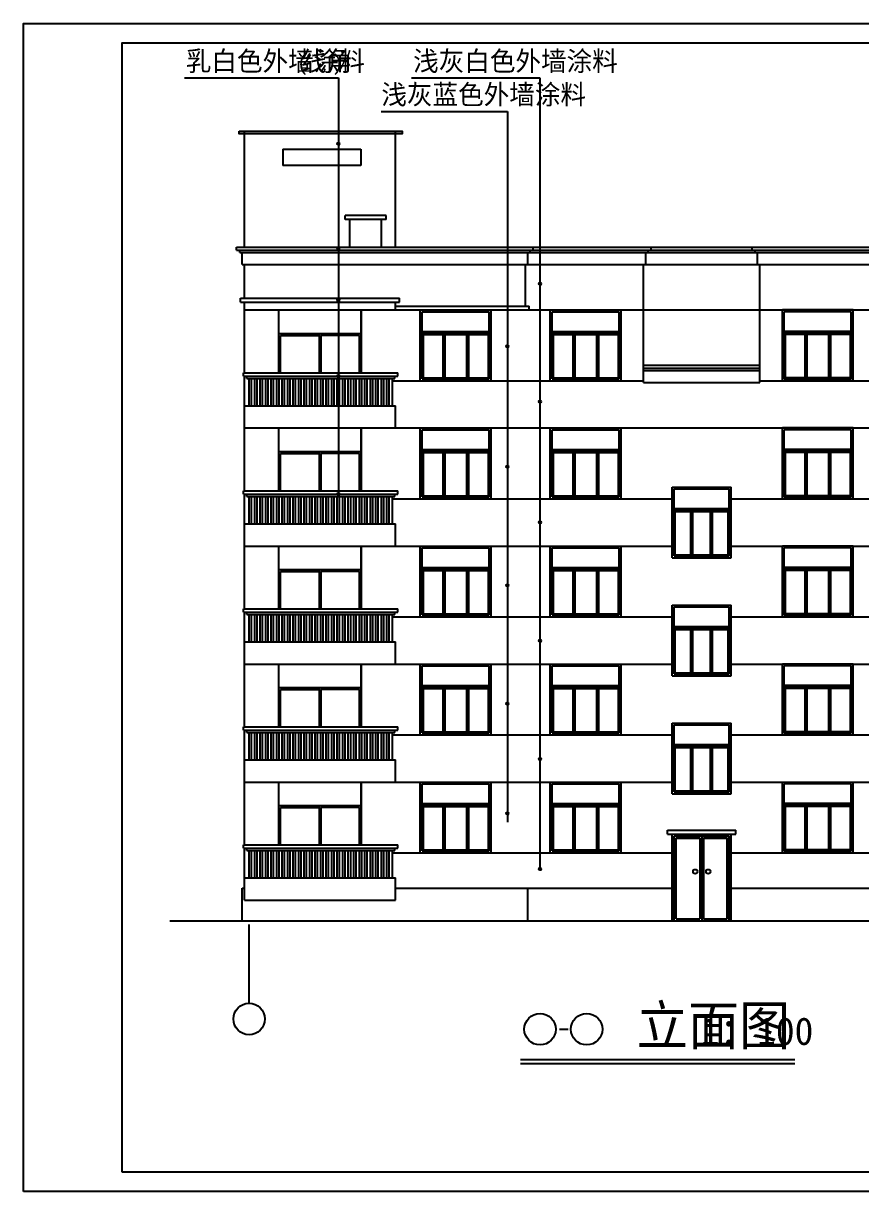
# Model space of a CAD drawing. Header units: metres. Extents: x 338339 to 1133840, y -479113 to 96125.
# Drawn here: x 430424 to 451727, y -252870 to -223170 of the extents above; entities that cross this region are included whole.
import ezdxf

# ---------------------------------------------------------------- set-up
doc = ezdxf.new("R2010")
doc.units = ezdxf.units.M
for name, color, linetype in [('AXIS', 3, 'Continuous'), ('PUB_TEXT', 7, 'Continuous'), ('PUB_TITLE', 4, 'Continuous')]:
    doc.layers.add(name, color=color, linetype=linetype)

# ---------------------------------------------------------------- blocks, each defined once
blk = doc.blocks.new('_AXISO')
blk.add_circle((0, 0), 0.5)

msp = doc.modelspace()

# ---------------------------------------------------------------- hatches: boundary and pattern name
h = msp.add_hatch()
h.set_pattern_fill('SOLID')
h.paths.add_polyline_path([(438458.58, -226230.63, 1), (438398.58, -226230.63, 1)])
h = msp.add_hatch()
h.set_pattern_fill('SOLID')
h.paths.add_polyline_path([(438458.58, -228892.38, 1), (438398.58, -228892.38, 1)])
h = msp.add_hatch()
h.set_pattern_fill('SOLID')
h.paths.add_polyline_path([(443582.44, -229791.01, 1), (443522.44, -229791.01, 1)])
h = msp.add_hatch()
h.set_pattern_fill('SOLID')
h.paths.add_polyline_path([(438458.58, -230204.67, 1), (438398.58, -230204.67, 1)])
h = msp.add_hatch()
h.set_pattern_fill('SOLID')
h.paths.add_polyline_path([(442753.64, -231376.13, 1), (442693.64, -231376.13, 1)])
h = msp.add_hatch()
h.set_pattern_fill('SOLID')
h.paths.add_polyline_path([(438458.58, -232135.15, 1), (438398.58, -232135.15, 1)])
h = msp.add_hatch()
h.set_pattern_fill('SOLID')
h.paths.add_polyline_path([(443582.44, -232786.59, 1), (443522.44, -232786.59, 1)])
h = msp.add_hatch()
h.set_pattern_fill('SOLID')
h.paths.add_polyline_path([(442753.64, -234440.14, 1), (442693.64, -234440.14, 1)])
h = msp.add_hatch()
h.set_pattern_fill('SOLID')
h.paths.add_polyline_path([(438458.58, -235136.18, 1), (438398.58, -235136.18, 1)])
h = msp.add_hatch()
h.set_pattern_fill('SOLID')
h.paths.add_polyline_path([(443582.44, -235850.6, 1), (443522.44, -235850.6, 1)])
h = msp.add_hatch()
h.set_pattern_fill('SOLID')
h.paths.add_polyline_path([(442753.64, -237456.36, 1), (442693.64, -237456.36, 1)])
h = msp.add_hatch()
h.set_pattern_fill('SOLID')
h.paths.add_polyline_path([(443582.44, -238866.82, 1), (443522.44, -238866.82, 1)])
h = msp.add_hatch()
h.set_pattern_fill('SOLID')
h.paths.add_polyline_path([(442753.64, -240461.45, 1), (442693.64, -240461.45, 1)])
h = msp.add_hatch()
h.set_pattern_fill('SOLID')
h.paths.add_polyline_path([(443582.44, -241871.91, 1), (443522.44, -241871.91, 1)])
h = msp.add_hatch()
h.set_pattern_fill('SOLID')
h.paths.add_polyline_path([(442753.64, -243255.11, 1), (442693.64, -243255.11, 1)])
h = msp.add_hatch()
h.set_pattern_fill('SOLID')
h.paths.add_polyline_path([(443582.44, -244665.57, 1), (443522.44, -244665.57, 1)])

# ---------------------------------------------------------------- linework, layer by layer
for p, q in [((434521.44, -224555.85), (438428.58, -224555.85)), ((438428.58, -224555.85), (438428.58, -235106.18)), ((440291.18, -224552.16), (443551.33, -224552.16)), ((443551.33, -224552.16), (443551.33, -244666.01)), ((439515.54, -225408.21), (442723.64, -225408.21)), ((442723.64, -225408.21), (442723.64, -243478.36)), ((436042.11, -227676.18), (436042.11, -225907.73)), ((436042.11, -225907.73), (439882.11, -225907.73)), ((439882.11, -227676.18), (439882.11, -225907.73)), ((437020.96, -226366.52), (438999.96, -226366.52)), ((437020.96, -226366.52), (437020.96, -226785.95)), ((438999.96, -226366.52), (438999.96, -226785.95)), ((438999.96, -226785.95), (437020.96, -226785.95)), ((436042.11, -228856.18), (436042.11, -227676.18)), ((439882.11, -228856.18), (439882.11, -227676.18)), ((438602.11, -228156.18), (438602.11, -228056.18)), ((439642.11, -228056.18), (438602.11, -228056.18)), ((439642.11, -228156.18), (439642.11, -228056.18)), ((439642.11, -228156.18), (438602.11, -228156.18)), ((438722.11, -228856.18), (438722.11, -228156.18)), ((439522.11, -228856.18), (439522.11, -228156.18)), ((435842.11, -228856.18), (448882.11, -228856.18)), ((435842.11, -228936.18), (435842.11, -228856.18)), ((435842.11, -228936.18), (448882.11, -228936.18)), ((435922.11, -228996.18), (435922.11, -228936.18)), ((443302.11, -228996.18), (443302.11, -228936.18)), ((443382.11, -228936.18), (443382.11, -228856.18)), ((446302.11, -228996.18), (446302.11, -228936.18)), ((446382.11, -228936.18), (446382.11, -228856.18)), ((448882.11, -228856.18), (459482.11, -228856.18)), ((448882.11, -228936.18), (459482.11, -228936.18)), ((448942.11, -228936.18), (448942.11, -228856.18)), ((449022.11, -228996.18), (449022.11, -228936.18)), ((435922.11, -228996.18), (448962.11, -228996.18)), ((435982.11, -229296.18), (435982.11, -228996.18)), ((443242.11, -229296.18), (443242.11, -228996.18)), ((446242.11, -229296.18), (446242.11, -228996.18)), ((448962.11, -228996.18), (459402.11, -228996.18)), ((449082.11, -229296.18), (449082.11, -228996.18)), ((435982.11, -229296.18), (449022.11, -229296.18)), ((436042.11, -230156.18), (436042.11, -229296.18)), ((443182.11, -230356.18), (443182.11, -229296.18)), ((446182.11, -232296.18), (446182.11, -229296.18)), ((449022.11, -229296.18), (459342.11, -229296.18)), ((449142.11, -232296.18), (449142.11, -229296.18)), ((435942.11, -230156.18), (439982.11, -230156.18)), ((435942.11, -230256.18), (435942.11, -230156.18)), ((439982.11, -230256.18), (439982.11, -230156.18)), ((435942.11, -230256.18), (439982.11, -230256.18)), ((436042.11, -232056.18), (436042.11, -230256.18)), ((436042.11, -230456.18), (448412.11, -230456.18)), ((436912.11, -232056.18), (436912.11, -230456.18)), ((436912.11, -230456.18), (439012.11, -230456.18)), ((436912.11, -232056.18), (436912.11, -230456.18)), ((437212.11, -230456.18), (438712.11, -230456.18)), ((439012.11, -232056.18), (439012.11, -230456.18)), ((439012.11, -230456.18), (439012.11, -232056.18)), ((439882.11, -230456.18), (439882.11, -230256.18)), ((439882.11, -230356.18), (443282.11, -230356.18)), ((439882.11, -230456.18), (443282.11, -230456.18)), ((440512.11, -232256.18), (440512.11, -230456.18)), ((440512.11, -230456.18), (442312.11, -230456.18)), ((442312.11, -232256.18), (442312.11, -230456.18)), ((443282.11, -230456.18), (443282.11, -230356.18)), ((443812.11, -230456.18), (445612.11, -230456.18)), ((443812.11, -232256.18), (443812.11, -230456.18)), ((445612.11, -232256.18), (445612.11, -230456.18)), ((448412.11, -230456.18), (459282.11, -230456.18)), ((449712.11, -232256.18), (449712.11, -230456.18)), ((451512.11, -230456.18), (449712.11, -230456.18)), ((451512.11, -232256.18), (451512.11, -230456.18)), ((440562.11, -230506.18), (442262.11, -230506.18)), ((440562.11, -232206.18), (440562.11, -230506.18)), ((442262.11, -232206.18), (442262.11, -230506.18)), ((443862.11, -232206.18), (443862.11, -230506.18)), ((443862.11, -230506.18), (445562.11, -230506.18)), ((445562.11, -232206.18), (445562.11, -230506.18)), ((451462.11, -230506.18), (449762.11, -230506.18)), ((449762.11, -232206.18), (449762.11, -230506.18)), ((451462.11, -232206.18), (451462.11, -230506.18)), ((436912.11, -231056.18), (439012.11, -231056.18)), ((437937.11, -231056.18), (437937.11, -232056.18)), ((440562.11, -231006.18), (442262.11, -231006.18)), ((440562.11, -231056.18), (442262.11, -231056.18)), ((443862.11, -231006.18), (445562.11, -231006.18)), ((443862.11, -231056.18), (445562.11, -231056.18)), ((451462.11, -231006.18), (449762.11, -231006.18)), ((451462.11, -231056.18), (449762.11, -231056.18)), ((436962.11, -232056.18), (436962.11, -231106.18)), ((436962.11, -231106.18), (437937.11, -231106.18)), ((437987.11, -231106.18), (437987.11, -232056.18)), ((438962.11, -231106.18), (437987.11, -231106.18)), ((438962.11, -232056.18), (438962.11, -231106.18)), ((440587.11, -231081.18), (441087.11, -231081.18)), ((440587.11, -231081.18), (440587.11, -232181.18)), ((441087.11, -231081.18), (441087.11, -232181.18)), ((441137.11, -231081.18), (441137.11, -232181.18)), ((441137.11, -231081.18), (441687.11, -231081.18)), ((441687.11, -231081.18), (441687.11, -232181.18)), ((441737.11, -231081.18), (441737.11, -232181.18)), ((441737.11, -231081.18), (442237.11, -231081.18)), ((442237.11, -231081.18), (442237.11, -232181.18)), ((443887.11, -231081.18), (443887.11, -232181.18)), ((443887.11, -231081.18), (444387.11, -231081.18)), ((444387.11, -231081.18), (444387.11, -232181.18)), ((444437.11, -231081.18), (444987.11, -231081.18)), ((444437.11, -231081.18), (444437.11, -232181.18)), ((444987.11, -231081.18), (444987.11, -232181.18)), ((445037.11, -231081.18), (445537.11, -231081.18)), ((445037.11, -231081.18), (445037.11, -232181.18)), ((445537.11, -231081.18), (445537.11, -232181.18)), ((449787.11, -231081.18), (449787.11, -232181.18)), ((450287.11, -231081.18), (449787.11, -231081.18)), ((450287.11, -231081.18), (450287.11, -232181.18)), ((450337.11, -231081.18), (450337.11, -232181.18)), ((450887.11, -231081.18), (450337.11, -231081.18)), ((450887.11, -231081.18), (450887.11, -232181.18)), ((451437.11, -231081.18), (450937.11, -231081.18)), ((450937.11, -231081.18), (450937.11, -232181.18)), ((451437.11, -231081.18), (451437.11, -232181.18)), ((446182.11, -231856.18), (449142.11, -231856.18)), ((446182.11, -231936.18), (449142.11, -231936.18)), ((436022.11, -232056.18), (439942.11, -232056.18)), ((436022.11, -232136.18), (436022.11, -232056.18)), ((436022.11, -232136.18), (439942.11, -232136.18)), ((436042.11, -235056.18), (436042.11, -232136.18)), ((436102.11, -232196.18), (436102.11, -232136.18)), ((436102.11, -232196.18), (439862.11, -232196.18)), ((436162.11, -232896.18), (436162.11, -232196.18)), ((436222.11, -232896.18), (436222.11, -232196.18)), ((436302.11, -232896.18), (436302.11, -232196.18)), ((436362.11, -232896.18), (436362.11, -232196.18)), ((436442.11, -232896.18), (436442.11, -232196.18)), ((436502.11, -232896.18), (436502.11, -232196.18)), ((436582.11, -232896.18), (436582.11, -232196.18)), ((436642.11, -232896.18), (436642.11, -232196.18)), ((436722.11, -232896.18), (436722.11, -232196.18)), ((436782.11, -232896.18), (436782.11, -232196.18)), ((436862.11, -232896.18), (436862.11, -232196.18)), ((436922.11, -232896.18), (436922.11, -232196.18)), ((437002.11, -232896.18), (437002.11, -232196.18)), ((437062.11, -232896.18), (437062.11, -232196.18)), ((437142.11, -232896.18), (437142.11, -232196.18)), ((437202.11, -232896.18), (437202.11, -232196.18)), ((437282.11, -232896.18), (437282.11, -232196.18)), ((437342.11, -232896.18), (437342.11, -232196.18)), ((437422.11, -232896.18), (437422.11, -232196.18)), ((437482.11, -232896.18), (437482.11, -232196.18)), ((437562.11, -232896.18), (437562.11, -232196.18)), ((437622.11, -232896.18), (437622.11, -232196.18)), ((437702.11, -232896.18), (437702.11, -232196.18)), ((437762.11, -232896.18), (437762.11, -232196.18)), ((437842.11, -232896.18), (437842.11, -232196.18)), ((437902.11, -232896.18), (437902.11, -232196.18)), ((437982.11, -232896.18), (437982.11, -232196.18)), ((438042.11, -232896.18), (438042.11, -232196.18)), ((438122.11, -232896.18), (438122.11, -232196.18)), ((438182.11, -232896.18), (438182.11, -232196.18)), ((438262.11, -232896.18), (438262.11, -232196.18)), ((438322.11, -232896.18), (438322.11, -232196.18)), ((438402.11, -232896.18), (438402.11, -232196.18)), ((438462.11, -232896.18), (438462.11, -232196.18)), ((438542.11, -232896.18), (438542.11, -232196.18)), ((438602.11, -232896.18), (438602.11, -232196.18)), ((438682.11, -232896.18), (438682.11, -232196.18)), ((438742.11, -232896.18), (438742.11, -232196.18)), ((438822.11, -232896.18), (438822.11, -232196.18)), ((438882.11, -232896.18), (438882.11, -232196.18)), ((438962.11, -232896.18), (438962.11, -232196.18)), ((439022.11, -232896.18), (439022.11, -232196.18)), ((439102.11, -232896.18), (439102.11, -232196.18)), ((439162.11, -232896.18), (439162.11, -232196.18)), ((439242.11, -232896.18), (439242.11, -232196.18)), ((439302.11, -232896.18), (439302.11, -232196.18)), ((439382.11, -232896.18), (439382.11, -232196.18)), ((439442.11, -232896.18), (439442.11, -232196.18)), ((439522.11, -232896.18), (439522.11, -232196.18)), ((439582.11, -232896.18), (439582.11, -232196.18)), ((439662.11, -232896.18), (439662.11, -232196.18)), ((439722.11, -232896.18), (439722.11, -232196.18)), ((439802.11, -232896.18), (439802.11, -232196.18)), ((439862.11, -232196.18), (439862.11, -232136.18)), ((439942.11, -232136.18), (439942.11, -232056.18)), ((440562.11, -232206.18), (442262.11, -232206.18)), ((440587.11, -232181.18), (441087.11, -232181.18)), ((441137.11, -232181.18), (441687.11, -232181.18)), ((441737.11, -232181.18), (442237.11, -232181.18)), ((443862.11, -232206.18), (445562.11, -232206.18)), ((443887.11, -232181.18), (444387.11, -232181.18)), ((444437.11, -232181.18), (444987.11, -232181.18)), ((445037.11, -232181.18), (445537.11, -232181.18)), ((446182.11, -231996.18), (449142.11, -231996.18)), ((451462.11, -232206.18), (449762.11, -232206.18)), ((450287.11, -232181.18), (449787.11, -232181.18)), ((450887.11, -232181.18), (450337.11, -232181.18)), ((451437.11, -232181.18), (450937.11, -232181.18)), ((439802.11, -232256.18), (446182.11, -232256.18)), ((440512.11, -232256.18), (442312.11, -232256.18)), ((443812.11, -232256.18), (445612.11, -232256.18)), ((446182.11, -232296.18), (449142.11, -232296.18)), ((449142.11, -232256.18), (455522.11, -232256.18)), ((451512.11, -232256.18), (449712.11, -232256.18)), ((436042.11, -232896.18), (439882.11, -232896.18)), ((436042.11, -233820.39), (436042.11, -232896.18)), ((439882.11, -233456.18), (439882.11, -232896.18)), ((436042.11, -233456.18), (439882.11, -233456.18)), ((436042.11, -233456.18), (446912.11, -233456.18)), ((436912.11, -235056.18), (436912.11, -233456.18)), ((436912.11, -233456.18), (439012.11, -233456.18)), ((436912.11, -235056.18), (436912.11, -233456.18)), ((437212.11, -233456.18), (438712.11, -233456.18)), ((439012.11, -235056.18), (439012.11, -233456.18)), ((439012.11, -233456.18), (439012.11, -235056.18)), ((440512.11, -235256.18), (440512.11, -233456.18)), ((440512.11, -233456.18), (442312.11, -233456.18)), ((440562.11, -233506.18), (442262.11, -233506.18)), ((440562.11, -235206.18), (440562.11, -233506.18)), ((442262.11, -235206.18), (442262.11, -233506.18)), ((442312.11, -235256.18), (442312.11, -233456.18)), ((443812.11, -233456.18), (445612.11, -233456.18)), ((443812.11, -235256.18), (443812.11, -233456.18)), ((443862.11, -235206.18), (443862.11, -233506.18)), ((443862.11, -233506.18), (445562.11, -233506.18)), ((445562.11, -235206.18), (445562.11, -233506.18)), ((445612.11, -235256.18), (445612.11, -233456.18)), ((446912.11, -233456.18), (459282.11, -233456.18)), ((449712.11, -235256.18), (449712.11, -233456.18)), ((451512.11, -233456.18), (449712.11, -233456.18)), ((451462.11, -233506.18), (449762.11, -233506.18)), ((449762.11, -235206.18), (449762.11, -233506.18)), ((451462.11, -235206.18), (451462.11, -233506.18)), ((451512.11, -235256.18), (451512.11, -233456.18)), ((440562.11, -234006.18), (442262.11, -234006.18)), ((443862.11, -234006.18), (445562.11, -234006.18)), ((451462.11, -234006.18), (449762.11, -234006.18)), ((436912.11, -234056.18), (439012.11, -234056.18)), ((436962.11, -235056.18), (436962.11, -234106.18)), ((436962.11, -234106.18), (437937.11, -234106.18)), ((437937.11, -234056.18), (437937.11, -235056.18)), ((437987.11, -234106.18), (437987.11, -235056.18)), ((438962.11, -234106.18), (437987.11, -234106.18)), ((438962.11, -235056.18), (438962.11, -234106.18)), ((440562.11, -234056.18), (442262.11, -234056.18)), ((440587.11, -234081.18), (441087.11, -234081.18)), ((440587.11, -234081.18), (440587.11, -235181.18)), ((441087.11, -234081.18), (441087.11, -235181.18)), ((441137.11, -234081.18), (441137.11, -235181.18)), ((441137.11, -234081.18), (441687.11, -234081.18)), ((441687.11, -234081.18), (441687.11, -235181.18)), ((441737.11, -234081.18), (441737.11, -235181.18)), ((441737.11, -234081.18), (442237.11, -234081.18)), ((442237.11, -234081.18), (442237.11, -235181.18)), ((443862.11, -234056.18), (445562.11, -234056.18)), ((443887.11, -234081.18), (443887.11, -235181.18)), ((443887.11, -234081.18), (444387.11, -234081.18)), ((444387.11, -234081.18), (444387.11, -235181.18)), ((444437.11, -234081.18), (444987.11, -234081.18)), ((444437.11, -234081.18), (444437.11, -235181.18)), ((444987.11, -234081.18), (444987.11, -235181.18)), ((445037.11, -234081.18), (445537.11, -234081.18)), ((445037.11, -234081.18), (445037.11, -235181.18)), ((445537.11, -234081.18), (445537.11, -235181.18)), ((451462.11, -234056.18), (449762.11, -234056.18)), ((449787.11, -234081.18), (449787.11, -235181.18)), ((450287.11, -234081.18), (449787.11, -234081.18)), ((450287.11, -234081.18), (450287.11, -235181.18)), ((450337.11, -234081.18), (450337.11, -235181.18)), ((450887.11, -234081.18), (450337.11, -234081.18)), ((450887.11, -234081.18), (450887.11, -235181.18)), ((451437.11, -234081.18), (450937.11, -234081.18)), ((450937.11, -234081.18), (450937.11, -235181.18)), ((451437.11, -234081.18), (451437.11, -235181.18)), ((436022.11, -235056.18), (439942.11, -235056.18)), ((436022.11, -235136.18), (436022.11, -235056.18)), ((436022.11, -235136.18), (438398.58, -235136.18)), ((436042.93, -238056.01), (436042.93, -235136.01)), ((436102.11, -235196.18), (436102.11, -235136.18)), ((436102.11, -235196.18), (439862.11, -235196.18)), ((436162.11, -235896.18), (436162.11, -235196.18)), ((436222.11, -235896.18), (436222.11, -235196.18)), ((436302.11, -235896.18), (436302.11, -235196.18)), ((436362.11, -235896.18), (436362.11, -235196.18)), ((436442.11, -235896.18), (436442.11, -235196.18)), ((436502.11, -235896.18), (436502.11, -235196.18)), ((436582.11, -235896.18), (436582.11, -235196.18)), ((436642.11, -235896.18), (436642.11, -235196.18)), ((436722.11, -235896.18), (436722.11, -235196.18)), ((436782.11, -235896.18), (436782.11, -235196.18)), ((436862.11, -235896.18), (436862.11, -235196.18)), ((436922.11, -235896.18), (436922.11, -235196.18)), ((437002.11, -235896.18), (437002.11, -235196.18)), ((437062.11, -235896.18), (437062.11, -235196.18)), ((437142.11, -235896.18), (437142.11, -235196.18)), ((437202.11, -235896.18), (437202.11, -235196.18)), ((437282.11, -235896.18), (437282.11, -235196.18)), ((437342.11, -235896.18), (437342.11, -235196.18)), ((437422.11, -235896.18), (437422.11, -235196.18)), ((437482.11, -235896.18), (437482.11, -235196.18)), ((437562.11, -235896.18), (437562.11, -235196.18)), ((437622.11, -235896.18), (437622.11, -235196.18)), ((437702.11, -235896.18), (437702.11, -235196.18)), ((437762.11, -235896.18), (437762.11, -235196.18)), ((437842.11, -235896.18), (437842.11, -235196.18)), ((437902.11, -235896.18), (437902.11, -235196.18)), ((437982.11, -235896.18), (437982.11, -235196.18)), ((438042.11, -235896.18), (438042.11, -235196.18)), ((438122.11, -235896.18), (438122.11, -235196.18)), ((438182.11, -235896.18), (438182.11, -235196.18)), ((438262.11, -235896.18), (438262.11, -235196.18)), ((438322.11, -235896.18), (438322.11, -235196.18)), ((438402.11, -235896.18), (438402.11, -235196.18)), ((438458.58, -235136.18), (439942.11, -235136.18)), ((438462.11, -235896.18), (438462.11, -235196.18)), ((438542.11, -235896.18), (438542.11, -235196.18)), ((438602.11, -235896.18), (438602.11, -235196.18)), ((438682.11, -235896.18), (438682.11, -235196.18)), ((438742.11, -235896.18), (438742.11, -235196.18)), ((438822.11, -235896.18), (438822.11, -235196.18)), ((438882.11, -235896.18), (438882.11, -235196.18)), ((438962.11, -235896.18), (438962.11, -235196.18)), ((439022.11, -235896.18), (439022.11, -235196.18)), ((439102.11, -235896.18), (439102.11, -235196.18)), ((439162.11, -235896.18), (439162.11, -235196.18)), ((439242.11, -235896.18), (439242.11, -235196.18)), ((439302.11, -235896.18), (439302.11, -235196.18)), ((439382.11, -235896.18), (439382.11, -235196.18)), ((439442.11, -235896.18), (439442.11, -235196.18)), ((439522.11, -235896.18), (439522.11, -235196.18)), ((439582.11, -235896.18), (439582.11, -235196.18)), ((439662.11, -235896.18), (439662.11, -235196.18)), ((439722.11, -235896.18), (439722.11, -235196.18)), ((439802.11, -235896.18), (439802.11, -235196.18)), ((439862.11, -235196.18), (439862.11, -235136.18)), ((439942.11, -235136.18), (439942.11, -235056.18)), ((440562.11, -235206.18), (442262.11, -235206.18)), ((440587.11, -235181.18), (441087.11, -235181.18)), ((441137.11, -235181.18), (441687.11, -235181.18)), ((441737.11, -235181.18), (442237.11, -235181.18)), ((443862.11, -235206.18), (445562.11, -235206.18)), ((443887.11, -235181.18), (444387.11, -235181.18)), ((444437.11, -235181.18), (444987.11, -235181.18)), ((445037.11, -235181.18), (445537.11, -235181.18)), ((446912.11, -236756.18), (446912.11, -234956.18)), ((446912.11, -234956.18), (448412.11, -234956.18)), ((446912.11, -234956.18), (448412.11, -234956.18)), ((446962.11, -236706.18), (446962.11, -235006.18)), ((446962.11, -235006.18), (448362.11, -235006.18)), ((446962.11, -235006.18), (448362.11, -235006.18)), ((448362.11, -236706.18), (448362.11, -235006.18)), ((448412.11, -236756.18), (448412.11, -234956.18)), ((451462.11, -235206.18), (449762.11, -235206.18)), ((450287.11, -235181.18), (449787.11, -235181.18)), ((450887.11, -235181.18), (450337.11, -235181.18)), ((451437.11, -235181.18), (450937.11, -235181.18)), ((439802.11, -235256.18), (446912.11, -235256.18)), ((440512.11, -235256.18), (442312.11, -235256.18)), ((443812.11, -235256.18), (445612.11, -235256.18)), ((446962.11, -235506.18), (448362.11, -235506.18)), ((446962.11, -235506.18), (448362.11, -235506.18)), ((448412.11, -235256.18), (455522.11, -235256.18)), ((451512.11, -235256.18), (449712.11, -235256.18)), ((446962.11, -235556.18), (448362.11, -235556.18)), ((446962.11, -235556.18), (448362.11, -235556.18)), ((446987.11, -236681.18), (446987.11, -235581.18)), ((446987.11, -235581.18), (447387.11, -235581.18)), ((446987.11, -235581.18), (447387.11, -235581.18)), ((447387.11, -236681.18), (447387.11, -235581.18)), ((447437.11, -236681.18), (447437.11, -235581.18)), ((447437.11, -235581.18), (447887.11, -235581.18)), ((447437.11, -235581.18), (447887.11, -235581.18)), ((447887.11, -236681.18), (447887.11, -235581.18)), ((447937.11, -235581.18), (448337.11, -235581.18)), ((447937.11, -236681.18), (447937.11, -235581.18)), ((447937.11, -235581.18), (448337.11, -235581.18)), ((448337.11, -236681.18), (448337.11, -235581.18)), ((436042.11, -235896.18), (439882.11, -235896.18)), ((439882.11, -236456.18), (439882.11, -235896.18)), ((436042.11, -236456.18), (439882.11, -236456.18)), ((436042.11, -236456.18), (439882.11, -236456.18)), ((436042.11, -236456.18), (446912.11, -236456.18)), ((436042.11, -236456.18), (446912.11, -236456.18)), ((436912.11, -238056.18), (436912.11, -236456.18)), ((436912.11, -236456.18), (439012.11, -236456.18)), ((436912.11, -238056.18), (436912.11, -236456.18)), ((436912.11, -236456.18), (439012.11, -236456.18)), ((437212.11, -236456.18), (438712.11, -236456.18)), ((437212.11, -236456.18), (438712.11, -236456.18)), ((439012.11, -238056.18), (439012.11, -236456.18)), ((439012.11, -236456.18), (439012.11, -238056.18)), ((440512.11, -236456.18), (442312.11, -236456.18)), ((440512.11, -238256.18), (440512.11, -236456.18)), ((440512.11, -236456.18), (442312.11, -236456.18)), ((440562.11, -236506.18), (442262.11, -236506.18)), ((440562.11, -238206.18), (440562.11, -236506.18)), ((442262.11, -238206.18), (442262.11, -236506.18)), ((442312.11, -238256.18), (442312.11, -236456.18)), ((443812.11, -236456.18), (445612.11, -236456.18)), ((443812.11, -238256.18), (443812.11, -236456.18)), ((443812.11, -236456.18), (445612.11, -236456.18)), ((443862.11, -238206.18), (443862.11, -236506.18)), ((443862.11, -236506.18), (445562.11, -236506.18)), ((445562.11, -238206.18), (445562.11, -236506.18)), ((445612.11, -238256.18), (445612.11, -236456.18)), ((446962.11, -236706.18), (448362.11, -236706.18)), ((446962.11, -236706.18), (448362.11, -236706.18)), ((446987.11, -236681.18), (447387.11, -236681.18)), ((446987.11, -236681.18), (447387.11, -236681.18)), ((447437.11, -236681.18), (447887.11, -236681.18)), ((447437.11, -236681.18), (447887.11, -236681.18)), ((447937.11, -236681.18), (448337.11, -236681.18)), ((447937.11, -236681.18), (448337.11, -236681.18)), ((448412.11, -236456.18), (459282.11, -236456.18)), ((448412.11, -236456.18), (459282.11, -236456.18)), ((451512.11, -236456.18), (449712.11, -236456.18)), ((449712.11, -238256.18), (449712.11, -236456.18)), ((451512.11, -236456.18), (449712.11, -236456.18)), ((451462.11, -236506.18), (449762.11, -236506.18)), ((449762.11, -238206.18), (449762.11, -236506.18)), ((451462.11, -238206.18), (451462.11, -236506.18)), ((451512.11, -238256.18), (451512.11, -236456.18)), ((446912.11, -236756.18), (448412.11, -236756.18)), ((446912.11, -236756.18), (448412.11, -236756.18)), ((436912.11, -237056.18), (439012.11, -237056.18)), ((436962.11, -238056.18), (436962.11, -237106.18)), ((436962.11, -237106.18), (437937.11, -237106.18)), ((437937.11, -237056.18), (437937.11, -238056.18)), ((437987.11, -237106.18), (437987.11, -238056.18)), ((438962.11, -237106.18), (437987.11, -237106.18)), ((438962.11, -238056.18), (438962.11, -237106.18)), ((440562.11, -237006.18), (442262.11, -237006.18)), ((440562.11, -237056.18), (442262.11, -237056.18)), ((440587.11, -237081.18), (441087.11, -237081.18)), ((440587.11, -237081.18), (440587.11, -238181.18)), ((441087.11, -237081.18), (441087.11, -238181.18)), ((441137.11, -237081.18), (441137.11, -238181.18)), ((441137.11, -237081.18), (441687.11, -237081.18)), ((441687.11, -237081.18), (441687.11, -238181.18)), ((441737.11, -237081.18), (441737.11, -238181.18)), ((441737.11, -237081.18), (442237.11, -237081.18)), ((442237.11, -237081.18), (442237.11, -238181.18)), ((443862.11, -237006.18), (445562.11, -237006.18)), ((443862.11, -237056.18), (445562.11, -237056.18)), ((443887.11, -237081.18), (443887.11, -238181.18)), ((443887.11, -237081.18), (444387.11, -237081.18)), ((444387.11, -237081.18), (444387.11, -238181.18)), ((444437.11, -237081.18), (444987.11, -237081.18)), ((444437.11, -237081.18), (444437.11, -238181.18)), ((444987.11, -237081.18), (444987.11, -238181.18)), ((445037.11, -237081.18), (445537.11, -237081.18)), ((445037.11, -237081.18), (445037.11, -238181.18)), ((445537.11, -237081.18), (445537.11, -238181.18)), ((451462.11, -237006.18), (449762.11, -237006.18)), ((451462.11, -237056.18), (449762.11, -237056.18)), ((449787.11, -237081.18), (449787.11, -238181.18)), ((450287.11, -237081.18), (449787.11, -237081.18)), ((450287.11, -237081.18), (450287.11, -238181.18)), ((450337.11, -237081.18), (450337.11, -238181.18)), ((450887.11, -237081.18), (450337.11, -237081.18)), ((450887.11, -237081.18), (450887.11, -238181.18)), ((451437.11, -237081.18), (450937.11, -237081.18)), ((450937.11, -237081.18), (450937.11, -238181.18)), ((451437.11, -237081.18), (451437.11, -238181.18)), ((436022.11, -238056.18), (439942.11, -238056.18)), ((436022.11, -238136.18), (436022.11, -238056.18)), ((436022.11, -238136.18), (439942.11, -238136.18)), ((436042.11, -241056.18), (436042.11, -238136.18)), ((436102.11, -238196.18), (436102.11, -238136.18)), ((439862.11, -238196.18), (439862.11, -238136.18)), ((439942.11, -238136.18), (439942.11, -238056.18)), ((440587.11, -238181.18), (441087.11, -238181.18)), ((441137.11, -238181.18), (441687.11, -238181.18)), ((441737.11, -238181.18), (442237.11, -238181.18)), ((443887.11, -238181.18), (444387.11, -238181.18)), ((444437.11, -238181.18), (444987.11, -238181.18)), ((445037.11, -238181.18), (445537.11, -238181.18)), ((446912.11, -237956.18), (448412.11, -237956.18)), ((446912.11, -239756.18), (446912.11, -237956.18)), ((446962.11, -239706.18), (446962.11, -238006.18)), ((446962.11, -238006.18), (448362.11, -238006.18)), ((448362.11, -239706.18), (448362.11, -238006.18)), ((448412.11, -239756.18), (448412.11, -237956.18)), ((450287.11, -238181.18), (449787.11, -238181.18)), ((450887.11, -238181.18), (450337.11, -238181.18)), ((451437.11, -238181.18), (450937.11, -238181.18)), ((436102.11, -238196.18), (439862.11, -238196.18)), ((436162.11, -238896.18), (436162.11, -238196.18)), ((436222.11, -238896.18), (436222.11, -238196.18)), ((436302.11, -238896.18), (436302.11, -238196.18)), ((436362.11, -238896.18), (436362.11, -238196.18)), ((436442.11, -238896.18), (436442.11, -238196.18)), ((436502.11, -238896.18), (436502.11, -238196.18)), ((436582.11, -238896.18), (436582.11, -238196.18)), ((436642.11, -238896.18), (436642.11, -238196.18)), ((436722.11, -238896.18), (436722.11, -238196.18)), ((436782.11, -238896.18), (436782.11, -238196.18)), ((436862.11, -238896.18), (436862.11, -238196.18)), ((436922.11, -238896.18), (436922.11, -238196.18)), ((437002.11, -238896.18), (437002.11, -238196.18)), ((437062.11, -238896.18), (437062.11, -238196.18)), ((437142.11, -238896.18), (437142.11, -238196.18)), ((437202.11, -238896.18), (437202.11, -238196.18)), ((437282.11, -238896.18), (437282.11, -238196.18)), ((437342.11, -238896.18), (437342.11, -238196.18)), ((437422.11, -238896.18), (437422.11, -238196.18)), ((437482.11, -238896.18), (437482.11, -238196.18)), ((437562.11, -238896.18), (437562.11, -238196.18)), ((437622.11, -238896.18), (437622.11, -238196.18)), ((437702.11, -238896.18), (437702.11, -238196.18)), ((437762.11, -238896.18), (437762.11, -238196.18)), ((437842.11, -238896.18), (437842.11, -238196.18)), ((437902.11, -238896.18), (437902.11, -238196.18)), ((437982.11, -238896.18), (437982.11, -238196.18)), ((438042.11, -238896.18), (438042.11, -238196.18)), ((438122.11, -238896.18), (438122.11, -238196.18)), ((438182.11, -238896.18), (438182.11, -238196.18)), ((438262.11, -238896.18), (438262.11, -238196.18)), ((438322.11, -238896.18), (438322.11, -238196.18)), ((438402.11, -238896.18), (438402.11, -238196.18)), ((438462.11, -238896.18), (438462.11, -238196.18)), ((438542.11, -238896.18), (438542.11, -238196.18)), ((438602.11, -238896.18), (438602.11, -238196.18)), ((438682.11, -238896.18), (438682.11, -238196.18)), ((438742.11, -238896.18), (438742.11, -238196.18)), ((438822.11, -238896.18), (438822.11, -238196.18)), ((438882.11, -238896.18), (438882.11, -238196.18)), ((438962.11, -238896.18), (438962.11, -238196.18)), ((439022.11, -238896.18), (439022.11, -238196.18)), ((439102.11, -238896.18), (439102.11, -238196.18)), ((439162.11, -238896.18), (439162.11, -238196.18)), ((439242.11, -238896.18), (439242.11, -238196.18)), ((439302.11, -238896.18), (439302.11, -238196.18)), ((439382.11, -238896.18), (439382.11, -238196.18)), ((439442.11, -238896.18), (439442.11, -238196.18)), ((439522.11, -238896.18), (439522.11, -238196.18)), ((439582.11, -238896.18), (439582.11, -238196.18)), ((439662.11, -238896.18), (439662.11, -238196.18)), ((439722.11, -238896.18), (439722.11, -238196.18)), ((439802.11, -238896.18), (439802.11, -238196.18)), ((439802.11, -238256.18), (446912.11, -238256.18)), ((440512.11, -238256.18), (442312.11, -238256.18)), ((440562.11, -238206.18), (442262.11, -238206.18)), ((443812.11, -238256.18), (445612.11, -238256.18)), ((443862.11, -238206.18), (445562.11, -238206.18)), ((448412.11, -238256.18), (455522.11, -238256.18)), ((451512.11, -238256.18), (449712.11, -238256.18)), ((451462.11, -238206.18), (449762.11, -238206.18)), ((446962.11, -238506.18), (448362.11, -238506.18)), ((446962.11, -238556.18), (448362.11, -238556.18)), ((446987.11, -238581.18), (447387.11, -238581.18)), ((446987.11, -239681.18), (446987.11, -238581.18)), ((447387.11, -239681.18), (447387.11, -238581.18)), ((447437.11, -238581.18), (447887.11, -238581.18)), ((447437.11, -239681.18), (447437.11, -238581.18)), ((447887.11, -239681.18), (447887.11, -238581.18)), ((447937.11, -238581.18), (448337.11, -238581.18)), ((447937.11, -239681.18), (447937.11, -238581.18)), ((448337.11, -239681.18), (448337.11, -238581.18)), ((436042.11, -238896.18), (439882.11, -238896.18)), ((436042.11, -239820.39), (436042.11, -238896.18)), ((439882.11, -239456.18), (439882.11, -238896.18)), ((436042.11, -239456.18), (439882.11, -239456.18)), ((436042.11, -239456.18), (446912.11, -239456.18)), ((436912.11, -241056.18), (436912.11, -239456.18)), ((436912.11, -239456.18), (439012.11, -239456.18)), ((436912.11, -241056.18), (436912.11, -239456.18)), ((437212.11, -239456.18), (438712.11, -239456.18)), ((439012.11, -239456.18), (439012.11, -241056.18)), ((439012.11, -241056.18), (439012.11, -239456.18)), ((440512.11, -239456.18), (442312.11, -239456.18)), ((440512.11, -241256.18), (440512.11, -239456.18)), ((440562.11, -241206.18), (440562.11, -239506.18)), ((440562.11, -239506.18), (442262.11, -239506.18)), ((442262.11, -241206.18), (442262.11, -239506.18)), ((442312.11, -241256.18), (442312.11, -239456.18)), ((443812.11, -241256.18), (443812.11, -239456.18)), ((443812.11, -239456.18), (445612.11, -239456.18)), ((443862.11, -239506.18), (445562.11, -239506.18)), ((443862.11, -241206.18), (443862.11, -239506.18)), ((445562.11, -241206.18), (445562.11, -239506.18)), ((445612.11, -241256.18), (445612.11, -239456.18)), ((448412.11, -239456.18), (459282.11, -239456.18)), ((451512.11, -239456.18), (449712.11, -239456.18)), ((449712.11, -241256.18), (449712.11, -239456.18)), ((449762.11, -241206.18), (449762.11, -239506.18)), ((451462.11, -239506.18), (449762.11, -239506.18)), ((451462.11, -241206.18), (451462.11, -239506.18)), ((451512.11, -241256.18), (451512.11, -239456.18)), ((446912.11, -239756.18), (448412.11, -239756.18)), ((446962.11, -239706.18), (448362.11, -239706.18)), ((446987.11, -239681.18), (447387.11, -239681.18)), ((447437.11, -239681.18), (447887.11, -239681.18)), ((447937.11, -239681.18), (448337.11, -239681.18)), ((436912.11, -240056.18), (439012.11, -240056.18)), ((436962.11, -240106.18), (437937.11, -240106.18)), ((436962.11, -241056.18), (436962.11, -240106.18)), ((437937.11, -240056.18), (437937.11, -241056.18)), ((438962.11, -240106.18), (437987.11, -240106.18)), ((437987.11, -240106.18), (437987.11, -241056.18)), ((438962.11, -241056.18), (438962.11, -240106.18)), ((440562.11, -240006.18), (442262.11, -240006.18)), ((440562.11, -240056.18), (442262.11, -240056.18)), ((440587.11, -240081.18), (440587.11, -241181.18)), ((440587.11, -240081.18), (441087.11, -240081.18)), ((441087.11, -240081.18), (441087.11, -241181.18)), ((441137.11, -240081.18), (441687.11, -240081.18)), ((441137.11, -240081.18), (441137.11, -241181.18)), ((441687.11, -240081.18), (441687.11, -241181.18)), ((441737.11, -240081.18), (442237.11, -240081.18)), ((441737.11, -240081.18), (441737.11, -241181.18)), ((442237.11, -240081.18), (442237.11, -241181.18)), ((443862.11, -240006.18), (445562.11, -240006.18)), ((443862.11, -240056.18), (445562.11, -240056.18)), ((443887.11, -240081.18), (444387.11, -240081.18)), ((443887.11, -240081.18), (443887.11, -241181.18)), ((444387.11, -240081.18), (444387.11, -241181.18)), ((444437.11, -240081.18), (444437.11, -241181.18)), ((444437.11, -240081.18), (444987.11, -240081.18)), ((444987.11, -240081.18), (444987.11, -241181.18)), ((445037.11, -240081.18), (445037.11, -241181.18)), ((445037.11, -240081.18), (445537.11, -240081.18)), ((445537.11, -240081.18), (445537.11, -241181.18)), ((451462.11, -240006.18), (449762.11, -240006.18)), ((451462.11, -240056.18), (449762.11, -240056.18)), ((450287.11, -240081.18), (449787.11, -240081.18)), ((449787.11, -240081.18), (449787.11, -241181.18)), ((450287.11, -240081.18), (450287.11, -241181.18)), ((450887.11, -240081.18), (450337.11, -240081.18)), ((450337.11, -240081.18), (450337.11, -241181.18)), ((450887.11, -240081.18), (450887.11, -241181.18)), ((450937.11, -240081.18), (450937.11, -241181.18)), ((451437.11, -240081.18), (450937.11, -240081.18)), ((451437.11, -240081.18), (451437.11, -241181.18)), ((436022.11, -241136.18), (436022.11, -241056.18)), ((436022.11, -241056.18), (439942.11, -241056.18)), ((436022.11, -241136.18), (439942.11, -241136.18)), ((436042.11, -244056.18), (436042.11, -241136.18)), ((436102.11, -241196.18), (436102.11, -241136.18)), ((439862.11, -241196.18), (439862.11, -241136.18)), ((439942.11, -241136.18), (439942.11, -241056.18)), ((446912.11, -240956.18), (448412.11, -240956.18)), ((446912.11, -242756.18), (446912.11, -240956.18)), ((446962.11, -241006.18), (448362.11, -241006.18)), ((446962.11, -242706.18), (446962.11, -241006.18)), ((448362.11, -242706.18), (448362.11, -241006.18)), ((448412.11, -242756.18), (448412.11, -240956.18)), ((436102.11, -241196.18), (439862.11, -241196.18)), ((436162.11, -241896.18), (436162.11, -241196.18)), ((436222.11, -241896.18), (436222.11, -241196.18)), ((436302.11, -241896.18), (436302.11, -241196.18)), ((436362.11, -241896.18), (436362.11, -241196.18)), ((436442.11, -241896.18), (436442.11, -241196.18)), ((436502.11, -241896.18), (436502.11, -241196.18)), ((436582.11, -241896.18), (436582.11, -241196.18)), ((436642.11, -241896.18), (436642.11, -241196.18)), ((436722.11, -241896.18), (436722.11, -241196.18)), ((436782.11, -241896.18), (436782.11, -241196.18)), ((436862.11, -241896.18), (436862.11, -241196.18)), ((436922.11, -241896.18), (436922.11, -241196.18)), ((437002.11, -241896.18), (437002.11, -241196.18)), ((437062.11, -241896.18), (437062.11, -241196.18)), ((437142.11, -241896.18), (437142.11, -241196.18)), ((437202.11, -241896.18), (437202.11, -241196.18)), ((437282.11, -241896.18), (437282.11, -241196.18)), ((437342.11, -241896.18), (437342.11, -241196.18)), ((437422.11, -241896.18), (437422.11, -241196.18)), ((437482.11, -241896.18), (437482.11, -241196.18)), ((437562.11, -241896.18), (437562.11, -241196.18)), ((437622.11, -241896.18), (437622.11, -241196.18)), ((437702.11, -241896.18), (437702.11, -241196.18)), ((437762.11, -241896.18), (437762.11, -241196.18)), ((437842.11, -241896.18), (437842.11, -241196.18)), ((437902.11, -241896.18), (437902.11, -241196.18)), ((437982.11, -241896.18), (437982.11, -241196.18)), ((438042.11, -241896.18), (438042.11, -241196.18)), ((438122.11, -241896.18), (438122.11, -241196.18)), ((438182.11, -241896.18), (438182.11, -241196.18)), ((438262.11, -241896.18), (438262.11, -241196.18)), ((438322.11, -241896.18), (438322.11, -241196.18)), ((438402.11, -241896.18), (438402.11, -241196.18)), ((438462.11, -241896.18), (438462.11, -241196.18)), ((438542.11, -241896.18), (438542.11, -241196.18)), ((438602.11, -241896.18), (438602.11, -241196.18)), ((438682.11, -241896.18), (438682.11, -241196.18)), ((438742.11, -241896.18), (438742.11, -241196.18)), ((438822.11, -241896.18), (438822.11, -241196.18)), ((438882.11, -241896.18), (438882.11, -241196.18)), ((438962.11, -241896.18), (438962.11, -241196.18)), ((439022.11, -241896.18), (439022.11, -241196.18)), ((439102.11, -241896.18), (439102.11, -241196.18)), ((439162.11, -241896.18), (439162.11, -241196.18)), ((439242.11, -241896.18), (439242.11, -241196.18)), ((439302.11, -241896.18), (439302.11, -241196.18)), ((439382.11, -241896.18), (439382.11, -241196.18)), ((439442.11, -241896.18), (439442.11, -241196.18)), ((439522.11, -241896.18), (439522.11, -241196.18)), ((439582.11, -241896.18), (439582.11, -241196.18)), ((439662.11, -241896.18), (439662.11, -241196.18)), ((439722.11, -241896.18), (439722.11, -241196.18)), ((439802.11, -241896.18), (439802.11, -241196.18)), ((439802.11, -241256.18), (446912.11, -241256.18)), ((440512.11, -241256.18), (442312.11, -241256.18)), ((440562.11, -241206.18), (442262.11, -241206.18)), ((440587.11, -241181.18), (441087.11, -241181.18)), ((441137.11, -241181.18), (441687.11, -241181.18)), ((441737.11, -241181.18), (442237.11, -241181.18)), ((443812.11, -241256.18), (445612.11, -241256.18)), ((443862.11, -241206.18), (445562.11, -241206.18)), ((443887.11, -241181.18), (444387.11, -241181.18)), ((444437.11, -241181.18), (444987.11, -241181.18)), ((445037.11, -241181.18), (445537.11, -241181.18)), ((448412.11, -241256.18), (455522.11, -241256.18)), ((451512.11, -241256.18), (449712.11, -241256.18)), ((451462.11, -241206.18), (449762.11, -241206.18)), ((450287.11, -241181.18), (449787.11, -241181.18)), ((450887.11, -241181.18), (450337.11, -241181.18)), ((451437.11, -241181.18), (450937.11, -241181.18)), ((446962.11, -241506.18), (448362.11, -241506.18)), ((446962.11, -241556.18), (448362.11, -241556.18)), ((446987.11, -242681.18), (446987.11, -241581.18)), ((446987.11, -241581.18), (447387.11, -241581.18)), ((447387.11, -242681.18), (447387.11, -241581.18)), ((447437.11, -242681.18), (447437.11, -241581.18)), ((447437.11, -241581.18), (447887.11, -241581.18)), ((447887.11, -242681.18), (447887.11, -241581.18)), ((447937.11, -242681.18), (447937.11, -241581.18)), ((447937.11, -241581.18), (448337.11, -241581.18)), ((448337.11, -242681.18), (448337.11, -241581.18)), ((436042.11, -242820.39), (436042.11, -241896.18)), ((436042.11, -241896.18), (439882.11, -241896.18)), ((439882.11, -242456.18), (439882.11, -241896.18)), ((436042.11, -242456.18), (439882.11, -242456.18)), ((436042.11, -242456.18), (446912.11, -242456.18)), ((436912.11, -244056.18), (436912.11, -242456.18)), ((436912.11, -242456.18), (439012.11, -242456.18)), ((436912.11, -244056.18), (436912.11, -242456.18)), ((437212.11, -242456.18), (438712.11, -242456.18)), ((439012.11, -244056.18), (439012.11, -242456.18)), ((439012.11, -242456.18), (439012.11, -244056.18)), ((440512.11, -242456.18), (442312.11, -242456.18)), ((440512.11, -244256.18), (440512.11, -242456.18)), ((440562.11, -242506.18), (442262.11, -242506.18)), ((440562.11, -244206.18), (440562.11, -242506.18)), ((442262.11, -244206.18), (442262.11, -242506.18)), ((442312.11, -244256.18), (442312.11, -242456.18)), ((443812.11, -244256.18), (443812.11, -242456.18)), ((443812.11, -242456.18), (445612.11, -242456.18)), ((443862.11, -244206.18), (443862.11, -242506.18)), ((443862.11, -242506.18), (445562.11, -242506.18)), ((445562.11, -244206.18), (445562.11, -242506.18)), ((445612.11, -244256.18), (445612.11, -242456.18)), ((448412.11, -242456.18), (459282.11, -242456.18)), ((449712.11, -242456.18), (451512.11, -242456.18)), ((449712.11, -244256.18), (449712.11, -242456.18)), ((451462.11, -242506.18), (449762.11, -242506.18)), ((449762.11, -244206.18), (449762.11, -242506.18)), ((451462.11, -244206.18), (451462.11, -242506.18)), ((451512.11, -244256.18), (451512.11, -242456.18)), ((446912.11, -242756.18), (448412.11, -242756.18)), ((446962.11, -242706.18), (448362.11, -242706.18)), ((446987.11, -242681.18), (447387.11, -242681.18)), ((447437.11, -242681.18), (447887.11, -242681.18)), ((447937.11, -242681.18), (448337.11, -242681.18)), ((436912.11, -243056.18), (439012.11, -243056.18)), ((436962.11, -244056.18), (436962.11, -243106.18)), ((436962.11, -243106.18), (437937.11, -243106.18)), ((437937.11, -243056.18), (437937.11, -244056.18)), ((437987.11, -243106.18), (437987.11, -244056.18)), ((438962.11, -243106.18), (437987.11, -243106.18)), ((438962.11, -244056.18), (438962.11, -243106.18)), ((440562.11, -243006.18), (442262.11, -243006.18)), ((440562.11, -243056.18), (442262.11, -243056.18)), ((440587.11, -243081.18), (441087.11, -243081.18)), ((440587.11, -243081.18), (440587.11, -244181.18)), ((441087.11, -243081.18), (441087.11, -244181.18)), ((441137.11, -243081.18), (441137.11, -244181.18)), ((441137.11, -243081.18), (441687.11, -243081.18)), ((441687.11, -243081.18), (441687.11, -244181.18)), ((441737.11, -243081.18), (441737.11, -244181.18)), ((441737.11, -243081.18), (442237.11, -243081.18)), ((442237.11, -243081.18), (442237.11, -244181.18)), ((443862.11, -243006.18), (445562.11, -243006.18)), ((443862.11, -243056.18), (445562.11, -243056.18)), ((443887.11, -243081.18), (443887.11, -244181.18)), ((443887.11, -243081.18), (444387.11, -243081.18)), ((444387.11, -243081.18), (444387.11, -244181.18)), ((444437.11, -243081.18), (444987.11, -243081.18)), ((444437.11, -243081.18), (444437.11, -244181.18)), ((444987.11, -243081.18), (444987.11, -244181.18)), ((445037.11, -243081.18), (445537.11, -243081.18)), ((445037.11, -243081.18), (445037.11, -244181.18)), ((445537.11, -243081.18), (445537.11, -244181.18)), ((451462.11, -243006.18), (449762.11, -243006.18)), ((451462.11, -243056.18), (449762.11, -243056.18)), ((449787.11, -243081.18), (449787.11, -244181.18)), ((450287.11, -243081.18), (449787.11, -243081.18)), ((450287.11, -243081.18), (450287.11, -244181.18)), ((450337.11, -243081.18), (450337.11, -244181.18)), ((450887.11, -243081.18), (450337.11, -243081.18)), ((450887.11, -243081.18), (450887.11, -244181.18)), ((451437.11, -243081.18), (450937.11, -243081.18)), ((450937.11, -243081.18), (450937.11, -244181.18)), ((451437.11, -243081.18), (451437.11, -244181.18)), ((446792.11, -243681.18), (448532.11, -243681.18)), ((446792.11, -243781.18), (446792.11, -243681.18)), ((446792.11, -243781.18), (448532.11, -243781.18)), ((446912.11, -245981.18), (446912.11, -243781.18)), ((446962.11, -245981.18), (446962.11, -243831.18)), ((446962.11, -243831.18), (448362.11, -243831.18)), ((447662.11, -243831.18), (447662.11, -245981.18)), ((448362.11, -245981.18), (448362.11, -243831.18)), ((448412.11, -245981.18), (448412.11, -243781.18)), ((448532.11, -243781.18), (448532.11, -243681.18)), ((436022.11, -244056.18), (439942.11, -244056.18)), ((436022.11, -244136.18), (436022.11, -244056.18)), ((439942.11, -244136.18), (439942.11, -244056.18)), ((447012.11, -245931.18), (447012.11, -243881.18)), ((447012.11, -243881.18), (447612.11, -243881.18)), ((447612.11, -243881.18), (447612.11, -245931.18)), ((447712.11, -243881.18), (447712.11, -245931.18)), ((447712.11, -243881.18), (448312.11, -243881.18)), ((448312.11, -245931.18), (448312.11, -243881.18)), ((436022.11, -244136.18), (439942.11, -244136.18)), ((436042.11, -245456.18), (436042.11, -244136.18)), ((436102.11, -244196.18), (436102.11, -244136.18)), ((436102.11, -244196.18), (439862.11, -244196.18)), ((436162.11, -244896.18), (436162.11, -244196.18)), ((436222.11, -244896.18), (436222.11, -244196.18)), ((436302.11, -244896.18), (436302.11, -244196.18)), ((436362.11, -244896.18), (436362.11, -244196.18)), ((436442.11, -244896.18), (436442.11, -244196.18)), ((436502.11, -244896.18), (436502.11, -244196.18)), ((436582.11, -244896.18), (436582.11, -244196.18)), ((436642.11, -244896.18), (436642.11, -244196.18)), ((436722.11, -244896.18), (436722.11, -244196.18)), ((436782.11, -244896.18), (436782.11, -244196.18)), ((436862.11, -244896.18), (436862.11, -244196.18)), ((436922.11, -244896.18), (436922.11, -244196.18)), ((437002.11, -244896.18), (437002.11, -244196.18)), ((437062.11, -244896.18), (437062.11, -244196.18)), ((437142.11, -244896.18), (437142.11, -244196.18)), ((437202.11, -244896.18), (437202.11, -244196.18)), ((437282.11, -244896.18), (437282.11, -244196.18)), ((437342.11, -244896.18), (437342.11, -244196.18)), ((437422.11, -244896.18), (437422.11, -244196.18)), ((437482.11, -244896.18), (437482.11, -244196.18)), ((437562.11, -244896.18), (437562.11, -244196.18)), ((437622.11, -244896.18), (437622.11, -244196.18)), ((437702.11, -244896.18), (437702.11, -244196.18)), ((437762.11, -244896.18), (437762.11, -244196.18)), ((437842.11, -244896.18), (437842.11, -244196.18)), ((437902.11, -244896.18), (437902.11, -244196.18)), ((437982.11, -244896.18), (437982.11, -244196.18)), ((438042.11, -244896.18), (438042.11, -244196.18)), ((438122.11, -244896.18), (438122.11, -244196.18)), ((438182.11, -244896.18), (438182.11, -244196.18)), ((438262.11, -244896.18), (438262.11, -244196.18)), ((438322.11, -244896.18), (438322.11, -244196.18)), ((438402.11, -244896.18), (438402.11, -244196.18)), ((438462.11, -244896.18), (438462.11, -244196.18)), ((438542.11, -244896.18), (438542.11, -244196.18)), ((438602.11, -244896.18), (438602.11, -244196.18)), ((438682.11, -244896.18), (438682.11, -244196.18)), ((438742.11, -244896.18), (438742.11, -244196.18)), ((438822.11, -244896.18), (438822.11, -244196.18)), ((438882.11, -244896.18), (438882.11, -244196.18)), ((438962.11, -244896.18), (438962.11, -244196.18)), ((439022.11, -244896.18), (439022.11, -244196.18)), ((439102.11, -244896.18), (439102.11, -244196.18)), ((439162.11, -244896.18), (439162.11, -244196.18)), ((439242.11, -244896.18), (439242.11, -244196.18)), ((439302.11, -244896.18), (439302.11, -244196.18)), ((439382.11, -244896.18), (439382.11, -244196.18)), ((439442.11, -244896.18), (439442.11, -244196.18)), ((439522.11, -244896.18), (439522.11, -244196.18)), ((439582.11, -244896.18), (439582.11, -244196.18)), ((439662.11, -244896.18), (439662.11, -244196.18)), ((439722.11, -244896.18), (439722.11, -244196.18)), ((439802.11, -244896.18), (439802.11, -244196.18)), ((439802.11, -244256.18), (446912.11, -244256.18)), ((439862.11, -244196.18), (439862.11, -244136.18)), ((440512.11, -244256.18), (442312.11, -244256.18)), ((440562.11, -244206.18), (442262.11, -244206.18)), ((440587.11, -244181.18), (441087.11, -244181.18)), ((441137.11, -244181.18), (441687.11, -244181.18)), ((441737.11, -244181.18), (442237.11, -244181.18)), ((443812.11, -244256.18), (445612.11, -244256.18)), ((443862.11, -244206.18), (445562.11, -244206.18)), ((443887.11, -244181.18), (444387.11, -244181.18)), ((444437.11, -244181.18), (444987.11, -244181.18)), ((445037.11, -244181.18), (445537.11, -244181.18)), ((448412.11, -244256.18), (455522.11, -244256.18)), ((451512.11, -244256.18), (449712.11, -244256.18)), ((451462.11, -244206.18), (449762.11, -244206.18)), ((450287.11, -244181.18), (449787.11, -244181.18)), ((450887.11, -244181.18), (450337.11, -244181.18)), ((451437.11, -244181.18), (450937.11, -244181.18)), ((436042.11, -244896.18), (439882.11, -244896.18)), ((439882.11, -245456.18), (439882.11, -244896.18)), ((435982.11, -245156.18), (436042.11, -245156.18)), ((435982.11, -245981.18), (435982.11, -245156.18)), ((439882.11, -245156.18), (446912.11, -245156.18)), ((443242.11, -245981.18), (443242.11, -245156.18)), ((448412.11, -245156.18), (455442.11, -245156.18)), ((436042.11, -245456.18), (439882.11, -245456.18)), ((434150.27, -245981.18), (460678.69, -245981.18)), ((447012.11, -245931.18), (447612.11, -245931.18)), ((447712.11, -245931.18), (448312.11, -245931.18)), ((444046.38, -248739.87), (444272.46, -248739.87)), ((443059.15, -249612.66), (450028, -249612.66))]:
    msp.add_line(p, q)
msp.add_lwpolyline([(435904.37, -225907.73), (440050.65, -225907.73), (440050.65, -225974.07), (435904.37, -225974.07)], close=True)
for points in [[(434482.28, -245981.18), (460678.69, -245981.18)], [(443059.15, -249512.66), (450028, -249512.66)]]:
    msp.add_lwpolyline(points)
for centre, radius in [((438428.58, -226230.63), 30), ((438428.58, -228892.38), 30), ((443552.44, -229791.01), 30), ((438428.58, -230204.67), 30), ((442723.64, -231376.13), 30), ((438428.58, -232135.15), 30), ((443552.44, -232786.59), 30), ((442723.64, -234440.14), 30), ((438428.58, -235136.18), 30), ((443552.44, -235850.6), 30), ((442723.64, -237456.36), 30), ((443552.44, -238866.82), 30), ((442723.64, -240461.45), 30), ((443552.44, -241871.91), 30), ((442723.64, -243255.11), 30), ((443552.44, -244665.57), 30), ((447496.99, -244731.18), 55), ((447827.23, -244731.18), 55)]:
    msp.add_circle(centre, radius)
at = {"layer": 'AXIS'}
msp.add_line((436162.11, -248080.39), (436162.11, -246080.39), dxfattribs=at)
at = {"layer": 'PUB_TITLE'}
for points in [[(430424.09, -252869.54), (430424.09, -223169.54), (472424.09, -223169.54), (472424.09, -252869.54)], [(432924.09, -252369.54), (471924.09, -252369.54), (471924.09, -223669.54), (432924.09, -223669.54)]]:
    msp.add_lwpolyline(points, close=True, dxfattribs=at)

# ---------------------------------------------------------------- block references
at = {"layer": 'AXIS', "xscale": 800, "yscale": 800, "zscale": 800}
for p in [(436162.11, -248480.39), (443554.84, -248739.87), (444740.13, -248739.87)]:
    msp.add_blockref('_AXISO', p, dxfattribs=at)

# ---------------------------------------------------------------- texts
at = {"layer": 'PUB_TEXT'}
for s, height, p in [('乳白色外墙涂料', 500, (434551.62, -224377.24)), ('(', 400, (437380.87, -224377.24)), ('线角', 500, (437480.67, -224377.24)), (')', 400, (438281.58, -224377.24)), ('浅灰白色外墙涂料', 500, (440329.64, -224377.24)), ('浅灰蓝色外墙涂料', 500, (439522.33, -225228.39)), ('   立面图', 1000, (443970.97, -249143.27))]:
    msp.add_text(s, height=height, dxfattribs=at).set_placement(p)
at = {"layer": 'PUB_TITLE', "insert": (447640.68, -248439.43), "char_height": 700, "attachment_point": 1}
msp.add_mtext('{\\f宋体|b0|i0|c134|p54;1\\f宋体|b0|i0|c134|p2;：100}', dxfattribs=at)

doc.saveas('drawing.dxf')
